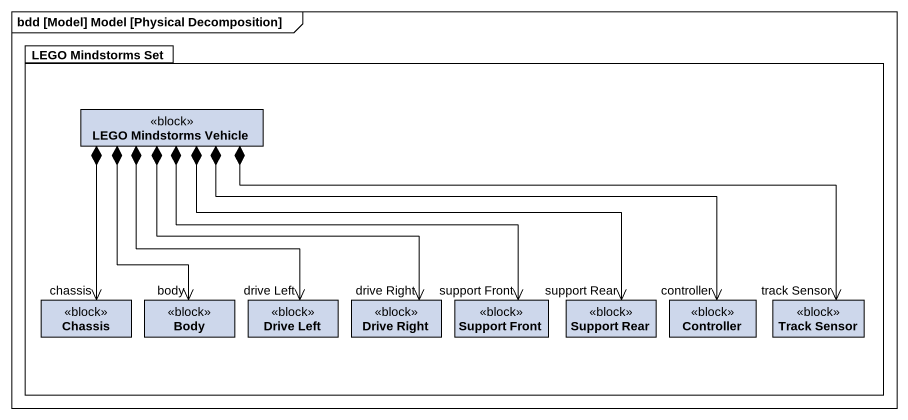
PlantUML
@startuml
mainframe bdd [Model] Model [Physical Decomposition]
hide circle
hide empty members
package "LEGO Mindstorms Set" as LEGO_Mindstorms_Set #FFFFFF {
  class "LEGO Mindstorms Vehicle" as LEGO_Mindstorms_Vehicle <<block>> #CDD7EB
  class Chassis <<block>> #CDD7EB
  class Body <<block>> #CDD7EB
  class "Drive Left" as Drive_Left <<block>> #CDD7EB
  class "Drive Right" as Drive_Right <<block>> #CDD7EB
  class "Support Front" as Support_Front <<block>> #CDD7EB
  class "Support Rear" as Support_Rear <<block>> #CDD7EB
  class Controller <<block>> #CDD7EB
  class "Track Sensor" as Track_Sensor <<block>> #CDD7EB
}
LEGO_Mindstorms_Vehicle *--> "chassis" Chassis
LEGO_Mindstorms_Vehicle *--> "body" Body
LEGO_Mindstorms_Vehicle *--> "drive Left" Drive_Left
LEGO_Mindstorms_Vehicle *--> "drive Right" Drive_Right
LEGO_Mindstorms_Vehicle *-right-> "support Front" Support_Front
LEGO_Mindstorms_Vehicle *-right-> "support Rear" Support_Rear
LEGO_Mindstorms_Vehicle *-right-> "controller" Controller
LEGO_Mindstorms_Vehicle *-right-> "track Sensor" Track_Sensor
@enduml
